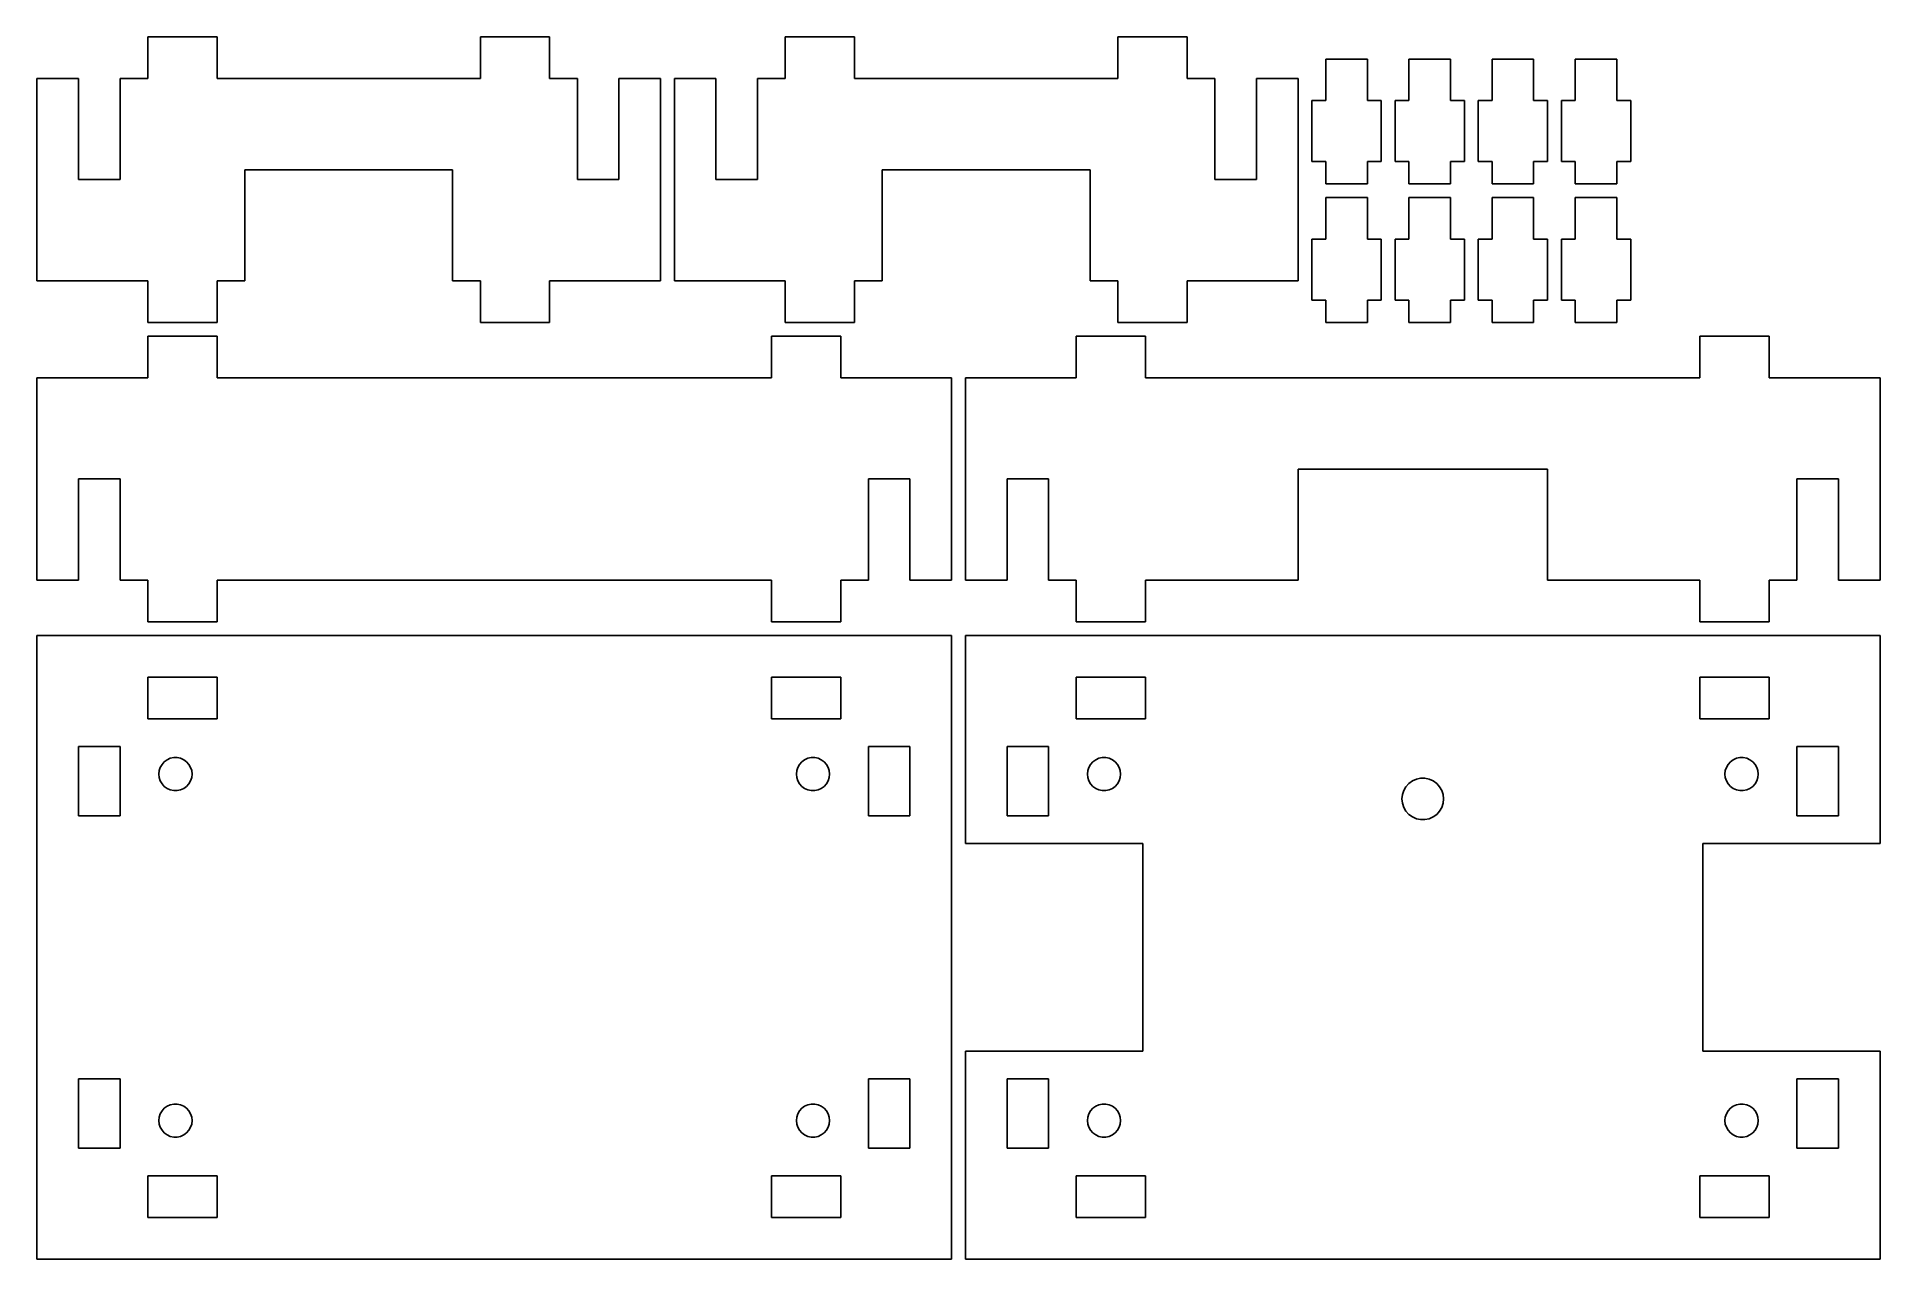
# Model space of a CAD drawing. Header units: metres. Extents: x 0 to 133, y 0 to 88.
import ezdxf

# ---------------------------------------------------------------- set-up
doc = ezdxf.new("R2010")
doc.units = ezdxf.units.M

msp = doc.modelspace()

# ---------------------------------------------------------------- linework, layer by layer
for p, q in [((13, 88.2), (8, 88.2)), ((8, 88.2), (8, 85.2)), ((13, 85.2), (13, 88.2)), ((37, 88.2), (32, 88.2)), ((32, 88.2), (32, 85.2)), ((37, 85.2), (37, 88.2)), ((59, 88.2), (54, 88.2)), ((54, 88.2), (54, 85.2)), ((59, 85.2), (59, 88.2)), ((83, 88.2), (78, 88.2)), ((78, 88.2), (78, 85.2)), ((83, 85.2), (83, 88.2)), ((96, 86.6), (93, 86.6)), ((93, 86.6), (93, 83.6)), ((96, 83.6), (96, 86.6)), ((102, 86.6), (99, 86.6)), ((99, 86.6), (99, 83.6)), ((102, 83.6), (102, 86.6)), ((108, 86.6), (105, 86.6)), ((105, 86.6), (105, 83.6)), ((108, 83.6), (108, 86.6)), ((114, 86.6), (111, 86.6)), ((111, 86.6), (111, 83.6)), ((114, 83.6), (114, 86.6)), ((3, 85.2), (0, 85.2)), ((0, 85.2), (0, 70.6)), ((3, 77.9), (3, 85.2)), ((8, 85.2), (6, 85.2)), ((6, 85.2), (6, 77.9)), ((32, 85.2), (13, 85.2)), ((39, 85.2), (37, 85.2)), ((39, 77.9), (39, 85.2)), ((45, 85.2), (42, 85.2)), ((42, 85.2), (42, 77.9)), ((45, 70.6), (45, 85.2)), ((49, 85.2), (46, 85.2)), ((46, 85.2), (46, 70.6)), ((49, 77.9), (49, 85.2)), ((54, 85.2), (52, 85.2)), ((52, 85.2), (52, 77.9)), ((78, 85.2), (59, 85.2)), ((85, 85.2), (83, 85.2)), ((85, 77.9), (85, 85.2)), ((91, 85.2), (88, 85.2)), ((88, 85.2), (88, 77.9)), ((91, 70.6), (91, 85.2)), ((93, 83.6), (92, 83.6)), ((92, 83.6), (92, 79.2)), ((97, 83.6), (96, 83.6)), ((97, 79.2), (97, 83.6)), ((99, 83.6), (98, 83.6)), ((98, 83.6), (98, 79.2)), ((103, 83.6), (102, 83.6)), ((103, 79.2), (103, 83.6)), ((105, 83.6), (104, 83.6)), ((104, 83.6), (104, 79.2)), ((109, 83.6), (108, 83.6)), ((109, 79.2), (109, 83.6)), ((111, 83.6), (110, 83.6)), ((110, 83.6), (110, 79.2)), ((115, 83.6), (114, 83.6)), ((115, 79.2), (115, 83.6)), ((15, 70.6), (15, 78.6)), ((15, 78.6), (30, 78.6)), ((30, 78.6), (30, 70.6)), ((61, 70.6), (61, 78.6)), ((61, 78.6), (76, 78.6)), ((76, 78.6), (76, 70.6)), ((92, 79.2), (93, 79.2)), ((93, 79.2), (93, 77.6)), ((96, 79.2), (97, 79.2)), ((96, 77.6), (96, 79.2)), ((98, 79.2), (99, 79.2)), ((99, 79.2), (99, 77.6)), ((102, 79.2), (103, 79.2)), ((102, 77.6), (102, 79.2)), ((104, 79.2), (105, 79.2)), ((105, 79.2), (105, 77.6)), ((108, 79.2), (109, 79.2)), ((108, 77.6), (108, 79.2)), ((110, 79.2), (111, 79.2)), ((111, 79.2), (111, 77.6)), ((114, 79.2), (115, 79.2)), ((114, 77.6), (114, 79.2)), ((6, 77.9), (3, 77.9)), ((42, 77.9), (39, 77.9)), ((52, 77.9), (49, 77.9)), ((88, 77.9), (85, 77.9)), ((93, 77.6), (96, 77.6)), ((99, 77.6), (102, 77.6)), ((105, 77.6), (108, 77.6)), ((111, 77.6), (114, 77.6)), ((96, 76.6), (93, 76.6)), ((93, 76.6), (93, 73.6)), ((96, 73.6), (96, 76.6)), ((102, 76.6), (99, 76.6)), ((99, 76.6), (99, 73.6)), ((102, 73.6), (102, 76.6)), ((108, 76.6), (105, 76.6)), ((105, 76.6), (105, 73.6)), ((108, 73.6), (108, 76.6)), ((114, 76.6), (111, 76.6)), ((111, 76.6), (111, 73.6)), ((114, 73.6), (114, 76.6)), ((93, 73.6), (92, 73.6)), ((92, 73.6), (92, 69.2)), ((97, 73.6), (96, 73.6)), ((97, 69.2), (97, 73.6)), ((99, 73.6), (98, 73.6)), ((98, 73.6), (98, 69.2)), ((103, 73.6), (102, 73.6)), ((103, 69.2), (103, 73.6)), ((105, 73.6), (104, 73.6)), ((104, 73.6), (104, 69.2)), ((109, 73.6), (108, 73.6)), ((109, 69.2), (109, 73.6)), ((111, 73.6), (110, 73.6)), ((110, 73.6), (110, 69.2)), ((115, 73.6), (114, 73.6)), ((115, 69.2), (115, 73.6)), ((0, 70.6), (8, 70.6)), ((8, 70.6), (8, 67.6)), ((13, 70.6), (15, 70.6)), ((13, 67.6), (13, 70.6)), ((30, 70.6), (32, 70.6)), ((32, 70.6), (32, 67.6)), ((37, 67.6), (37, 70.6)), ((37, 70.6), (45, 70.6)), ((46, 70.6), (54, 70.6)), ((54, 70.6), (54, 67.6)), ((59, 70.6), (61, 70.6)), ((59, 67.6), (59, 70.6)), ((76, 70.6), (78, 70.6)), ((78, 70.6), (78, 67.6)), ((83, 67.6), (83, 70.6)), ((83, 70.6), (91, 70.6)), ((92, 69.2), (93, 69.2)), ((93, 69.2), (93, 67.6)), ((96, 69.2), (97, 69.2)), ((96, 67.6), (96, 69.2)), ((98, 69.2), (99, 69.2)), ((99, 69.2), (99, 67.6)), ((102, 69.2), (103, 69.2)), ((102, 67.6), (102, 69.2)), ((104, 69.2), (105, 69.2)), ((105, 69.2), (105, 67.6)), ((108, 69.2), (109, 69.2)), ((108, 67.6), (108, 69.2)), ((110, 69.2), (111, 69.2)), ((111, 69.2), (111, 67.6)), ((114, 69.2), (115, 69.2)), ((114, 67.6), (114, 69.2)), ((8, 67.6), (13, 67.6)), ((13, 66.6), (8, 66.6)), ((8, 66.6), (8, 63.6)), ((13, 63.6), (13, 66.6)), ((32, 67.6), (37, 67.6)), ((58, 66.6), (53, 66.6)), ((53, 66.6), (53, 63.6)), ((54, 67.6), (59, 67.6)), ((58, 63.6), (58, 66.6)), ((80, 66.6), (75, 66.6)), ((75, 66.6), (75, 63.6)), ((78, 67.6), (83, 67.6)), ((80, 63.6), (80, 66.6)), ((93, 67.6), (96, 67.6)), ((99, 67.6), (102, 67.6)), ((105, 67.6), (108, 67.6)), ((111, 67.6), (114, 67.6)), ((125, 66.6), (120, 66.6)), ((120, 66.6), (120, 63.6)), ((125, 63.6), (125, 66.6)), ((8, 63.6), (0, 63.6)), ((0, 63.6), (0, 49)), ((53, 63.6), (13, 63.6)), ((66, 63.6), (58, 63.6)), ((66, 49), (66, 63.6)), ((75, 63.6), (67, 63.6)), ((67, 63.6), (67, 49)), ((120, 63.6), (80, 63.6)), ((133, 63.6), (125, 63.6)), ((133, 49), (133, 63.6)), ((3, 49), (3, 56.3)), ((3, 56.3), (6, 56.3)), ((6, 56.3), (6, 49)), ((60, 49), (60, 56.3)), ((60, 56.3), (63, 56.3)), ((63, 56.3), (63, 49)), ((70, 49), (70, 56.3)), ((70, 56.3), (73, 56.3)), ((73, 56.3), (73, 49)), ((91, 49), (91, 57)), ((91, 57), (109, 57)), ((109, 57), (109, 49)), ((127, 49), (127, 56.3)), ((127, 56.3), (130, 56.3)), ((130, 56.3), (130, 49)), ((0, 49), (3, 49)), ((6, 49), (8, 49)), ((8, 49), (8, 46)), ((13, 49), (53, 49)), ((13, 46), (13, 49)), ((53, 49), (53, 46)), ((58, 46), (58, 49)), ((58, 49), (60, 49)), ((63, 49), (66, 49)), ((67, 49), (70, 49)), ((73, 49), (75, 49)), ((75, 49), (75, 46)), ((80, 49), (91, 49)), ((80, 46), (80, 49)), ((109, 49), (120, 49)), ((120, 49), (120, 46)), ((125, 46), (125, 49)), ((125, 49), (127, 49)), ((130, 49), (133, 49)), ((8, 46), (13, 46)), ((53, 46), (58, 46)), ((75, 46), (80, 46)), ((120, 46), (125, 46)), ((66, 45), (0, 45)), ((0, 45), (0, 0)), ((66, 0), (66, 45)), ((133, 45), (67, 45)), ((67, 45), (67, 30)), ((133, 30), (133, 45)), ((8, 39), (8, 42)), ((8, 42), (13, 42)), ((13, 42), (13, 39)), ((53, 39), (53, 42)), ((53, 42), (58, 42)), ((58, 42), (58, 39)), ((75, 39), (75, 42)), ((75, 42), (80, 42)), ((80, 42), (80, 39)), ((120, 39), (120, 42)), ((120, 42), (125, 42)), ((125, 42), (125, 39)), ((13, 39), (8, 39)), ((58, 39), (53, 39)), ((80, 39), (75, 39)), ((125, 39), (120, 39)), ((3, 32), (3, 37)), ((3, 37), (6, 37)), ((6, 37), (6, 32)), ((9.19704, 35.8918), (9.39999, 36.0392)), ((9.39999, 36.0392), (9.62917, 36.1413)), ((9.62917, 36.1413), (9.87456, 36.1934)), ((9.87456, 36.1934), (10.1254, 36.1934)), ((10.1254, 36.1934), (10.3708, 36.1413)), ((10.3708, 36.1413), (10.6, 36.0392)), ((10.6, 36.0392), (10.8029, 35.8918)), ((55.197, 35.8918), (55.4, 36.0392)), ((55.4, 36.0392), (55.6292, 36.1413)), ((55.6292, 36.1413), (55.8746, 36.1934)), ((55.8746, 36.1934), (56.1254, 36.1934)), ((56.1254, 36.1934), (56.3708, 36.1413)), ((56.3708, 36.1413), (56.6, 36.0392)), ((56.6, 36.0392), (56.8029, 35.8918)), ((60, 32), (60, 37)), ((60, 37), (63, 37)), ((63, 37), (63, 32)), ((70, 32), (70, 37)), ((70, 37), (73, 37)), ((73, 37), (73, 32)), ((76.197, 35.8918), (76.4, 36.0392)), ((76.4, 36.0392), (76.6292, 36.1413)), ((76.6292, 36.1413), (76.8746, 36.1934)), ((76.8746, 36.1934), (77.1254, 36.1934)), ((77.1254, 36.1934), (77.3708, 36.1413)), ((77.3708, 36.1413), (77.6, 36.0392)), ((77.6, 36.0392), (77.8029, 35.8918)), ((122.197, 35.8918), (122.4, 36.0392)), ((122.4, 36.0392), (122.629, 36.1413)), ((122.629, 36.1413), (122.875, 36.1934)), ((122.875, 36.1934), (123.125, 36.1934)), ((123.125, 36.1934), (123.371, 36.1413)), ((123.371, 36.1413), (123.6, 36.0392)), ((123.6, 36.0392), (123.803, 35.8918)), ((127, 32), (127, 37)), ((127, 37), (130, 37)), ((130, 37), (130, 32)), ((8.79999, 35), (8.82622, 35.2495)), ((8.82622, 34.7505), (8.79999, 35)), ((8.82622, 35.2495), (8.90373, 35.4881)), ((8.90373, 34.5119), (8.82622, 34.7505)), ((8.90373, 35.4881), (9.02917, 35.7053)), ((9.02917, 35.7053), (9.19704, 35.8918)), ((10.8029, 35.8918), (10.9708, 35.7053)), ((10.9708, 35.7053), (11.0963, 35.4881)), ((11.0963, 35.4881), (11.1738, 35.2495)), ((11.1738, 34.7505), (11.0963, 34.5119)), ((11.1738, 35.2495), (11.2, 35)), ((11.2, 35), (11.1738, 34.7505)), ((54.8, 35), (54.8262, 35.2495)), ((54.8262, 34.7505), (54.8, 35)), ((54.8262, 35.2495), (54.9037, 35.4881)), ((54.9037, 34.5119), (54.8262, 34.7505)), ((54.9037, 35.4881), (55.0292, 35.7053)), ((55.0292, 35.7053), (55.197, 35.8918)), ((56.8029, 35.8918), (56.9708, 35.7053)), ((56.9708, 35.7053), (57.0963, 35.4881)), ((57.0963, 35.4881), (57.1738, 35.2495)), ((57.1738, 34.7505), (57.0963, 34.5119)), ((57.1738, 35.2495), (57.2, 35)), ((57.2, 35), (57.1738, 34.7505)), ((75.8, 35), (75.8262, 35.2495)), ((75.8262, 34.7505), (75.8, 35)), ((75.8262, 35.2495), (75.9037, 35.4881)), ((75.9037, 34.5119), (75.8262, 34.7505)), ((75.9037, 35.4881), (76.0292, 35.7053)), ((76.0292, 35.7053), (76.197, 35.8918)), ((77.8029, 35.8918), (77.9708, 35.7053)), ((77.9708, 35.7053), (78.0963, 35.4881)), ((78.0963, 35.4881), (78.1738, 35.2495)), ((78.1738, 34.7505), (78.0963, 34.5119)), ((78.1738, 35.2495), (78.2, 35)), ((78.2, 35), (78.1738, 34.7505)), ((99.25, 34.509), (99.5365, 34.6366)), ((99.5365, 34.6366), (99.8432, 34.7018)), ((99.8432, 34.7018), (100.157, 34.7018)), ((100.157, 34.7018), (100.464, 34.6366)), ((100.464, 34.6366), (100.75, 34.509)), ((121.8, 35), (121.826, 35.2495)), ((121.826, 34.7505), (121.8, 35)), ((121.826, 35.2495), (121.904, 35.4881)), ((121.904, 34.5119), (121.826, 34.7505)), ((121.904, 35.4881), (122.029, 35.7053)), ((122.029, 35.7053), (122.197, 35.8918)), ((123.803, 35.8918), (123.971, 35.7053)), ((123.971, 35.7053), (124.096, 35.4881)), ((124.096, 35.4881), (124.174, 35.2495)), ((124.174, 34.7505), (124.096, 34.5119)), ((124.174, 35.2495), (124.2, 35)), ((124.2, 35), (124.174, 34.7505)), ((9.02917, 34.2946), (8.90373, 34.5119)), ((9.19704, 34.1082), (9.02917, 34.2946)), ((9.39999, 33.9608), (9.19704, 34.1082)), ((9.62917, 33.8587), (9.39999, 33.9608)), ((9.87456, 33.8066), (9.62917, 33.8587)), ((10.1254, 33.8066), (9.87456, 33.8066)), ((10.3708, 33.8587), (10.1254, 33.8066)), ((10.6, 33.9608), (10.3708, 33.8587)), ((10.8029, 34.1082), (10.6, 33.9608)), ((10.9708, 34.2946), (10.8029, 34.1082)), ((11.0963, 34.5119), (10.9708, 34.2946)), ((55.0292, 34.2946), (54.9037, 34.5119)), ((55.197, 34.1082), (55.0292, 34.2946)), ((55.4, 33.9608), (55.197, 34.1082)), ((55.6292, 33.8587), (55.4, 33.9608)), ((55.8746, 33.8066), (55.6292, 33.8587)), ((56.1254, 33.8066), (55.8746, 33.8066)), ((56.3708, 33.8587), (56.1254, 33.8066)), ((56.6, 33.9608), (56.3708, 33.8587)), ((56.8029, 34.1082), (56.6, 33.9608)), ((56.9708, 34.2946), (56.8029, 34.1082)), ((57.0963, 34.5119), (56.9708, 34.2946)), ((76.0292, 34.2946), (75.9037, 34.5119)), ((76.197, 34.1082), (76.0292, 34.2946)), ((76.4, 33.9608), (76.197, 34.1082)), ((76.6292, 33.8587), (76.4, 33.9608)), ((76.8746, 33.8066), (76.6292, 33.8587)), ((77.1254, 33.8066), (76.8746, 33.8066)), ((77.3708, 33.8587), (77.1254, 33.8066)), ((77.6, 33.9608), (77.3708, 33.8587)), ((77.8029, 34.1082), (77.6, 33.9608)), ((77.9708, 34.2946), (77.8029, 34.1082)), ((78.0963, 34.5119), (77.9708, 34.2946)), ((98.5, 33.21), (98.5328, 33.5219)), ((98.5328, 33.5219), (98.6297, 33.8201)), ((98.6297, 33.8201), (98.7865, 34.0917)), ((98.7865, 34.0917), (98.9963, 34.3247)), ((98.9963, 34.3247), (99.25, 34.509)), ((100.75, 34.509), (101.004, 34.3247)), ((101.004, 34.3247), (101.214, 34.0917)), ((101.214, 34.0917), (101.37, 33.8201)), ((101.37, 33.8201), (101.467, 33.5219)), ((101.467, 33.5219), (101.5, 33.21)), ((122.029, 34.2946), (121.904, 34.5119)), ((122.197, 34.1082), (122.029, 34.2946)), ((122.4, 33.9608), (122.197, 34.1082)), ((122.629, 33.8587), (122.4, 33.9608)), ((122.875, 33.8066), (122.629, 33.8587)), ((123.125, 33.8066), (122.875, 33.8066)), ((123.371, 33.8587), (123.125, 33.8066)), ((123.6, 33.9608), (123.371, 33.8587)), ((123.803, 34.1082), (123.6, 33.9608)), ((123.971, 34.2946), (123.803, 34.1082)), ((124.096, 34.5119), (123.971, 34.2946)), ((6, 32), (3, 32)), ((63, 32), (60, 32)), ((73, 32), (70, 32)), ((98.5328, 32.8981), (98.5, 33.21)), ((98.6297, 32.5999), (98.5328, 32.8981)), ((98.7865, 32.3283), (98.6297, 32.5999)), ((98.9963, 32.0953), (98.7865, 32.3283)), ((99.25, 31.9109), (98.9963, 32.0953)), ((101.004, 32.0953), (100.75, 31.9109)), ((101.214, 32.3283), (101.004, 32.0953)), ((101.37, 32.5999), (101.214, 32.3283)), ((101.467, 32.8981), (101.37, 32.5999)), ((101.5, 33.21), (101.467, 32.8981)), ((130, 32), (127, 32)), ((99.5365, 31.7834), (99.25, 31.9109)), ((99.8432, 31.7182), (99.5365, 31.7834)), ((100.157, 31.7182), (99.8432, 31.7182)), ((100.464, 31.7834), (100.157, 31.7182)), ((100.75, 31.9109), (100.464, 31.7834)), ((67, 30), (79.8, 30)), ((79.8, 30), (79.8, 15)), ((120.2, 15), (120.2, 30)), ((120.2, 30), (133, 30)), ((79.8, 15), (67, 15)), ((67, 15), (67, 0)), ((133, 15), (120.2, 15)), ((133, 0), (133, 15)), ((3, 8), (3, 13)), ((3, 13), (6, 13)), ((6, 13), (6, 8)), ((60, 8), (60, 13)), ((60, 13), (63, 13)), ((63, 13), (63, 8)), ((70, 8), (70, 13)), ((70, 13), (73, 13)), ((73, 13), (73, 8)), ((127, 8), (127, 13)), ((127, 13), (130, 13)), ((130, 13), (130, 8)), ((8.90373, 10.4881), (9.02917, 10.7053)), ((9.02917, 10.7053), (9.19704, 10.8918)), ((9.19704, 10.8918), (9.39999, 11.0392)), ((9.39999, 11.0392), (9.62917, 11.1413)), ((9.62917, 11.1413), (9.87456, 11.1934)), ((9.87456, 11.1934), (10.1254, 11.1934)), ((10.1254, 11.1934), (10.3708, 11.1413)), ((10.3708, 11.1413), (10.6, 11.0392)), ((10.6, 11.0392), (10.8029, 10.8918)), ((10.8029, 10.8918), (10.9708, 10.7053)), ((10.9708, 10.7053), (11.0963, 10.4881)), ((54.9037, 10.4881), (55.0292, 10.7053)), ((55.0292, 10.7053), (55.197, 10.8918)), ((55.197, 10.8918), (55.4, 11.0392)), ((55.4, 11.0392), (55.6292, 11.1413)), ((55.6292, 11.1413), (55.8746, 11.1934)), ((55.8746, 11.1934), (56.1254, 11.1934)), ((56.1254, 11.1934), (56.3708, 11.1413)), ((56.3708, 11.1413), (56.6, 11.0392)), ((56.6, 11.0392), (56.8029, 10.8918)), ((56.8029, 10.8918), (56.9708, 10.7053)), ((56.9708, 10.7053), (57.0963, 10.4881)), ((75.9037, 10.4881), (76.0292, 10.7053)), ((76.0292, 10.7053), (76.197, 10.8918)), ((76.197, 10.8918), (76.4, 11.0392)), ((76.4, 11.0392), (76.6292, 11.1413)), ((76.6292, 11.1413), (76.8746, 11.1934)), ((76.8746, 11.1934), (77.1254, 11.1934)), ((77.1254, 11.1934), (77.3708, 11.1413)), ((77.3708, 11.1413), (77.6, 11.0392)), ((77.6, 11.0392), (77.8029, 10.8918)), ((77.8029, 10.8918), (77.9708, 10.7053)), ((77.9708, 10.7053), (78.0963, 10.4881)), ((121.904, 10.4881), (122.029, 10.7053)), ((122.029, 10.7053), (122.197, 10.8918)), ((122.197, 10.8918), (122.4, 11.0392)), ((122.4, 11.0392), (122.629, 11.1413)), ((122.629, 11.1413), (122.875, 11.1934)), ((122.875, 11.1934), (123.125, 11.1934)), ((123.125, 11.1934), (123.371, 11.1413)), ((123.371, 11.1413), (123.6, 11.0392)), ((123.6, 11.0392), (123.803, 10.8918)), ((123.803, 10.8918), (123.971, 10.7053)), ((123.971, 10.7053), (124.096, 10.4881)), ((8.79999, 10), (8.82622, 10.2495)), ((8.82622, 9.7505), (8.79999, 10)), ((8.82622, 10.2495), (8.90373, 10.4881)), ((8.90373, 9.5119), (8.82622, 9.7505)), ((9.02917, 9.29465), (8.90373, 9.5119)), ((11.0963, 9.5119), (10.9708, 9.29465)), ((11.0963, 10.4881), (11.1738, 10.2495)), ((11.1738, 9.7505), (11.0963, 9.5119)), ((11.1738, 10.2495), (11.2, 10)), ((11.2, 10), (11.1738, 9.7505)), ((54.8, 10), (54.8262, 10.2495)), ((54.8262, 9.7505), (54.8, 10)), ((54.8262, 10.2495), (54.9037, 10.4881)), ((54.9037, 9.5119), (54.8262, 9.7505)), ((55.0292, 9.29465), (54.9037, 9.5119)), ((57.0963, 9.5119), (56.9708, 9.29465)), ((57.0963, 10.4881), (57.1738, 10.2495)), ((57.1738, 9.7505), (57.0963, 9.5119)), ((57.1738, 10.2495), (57.2, 10)), ((57.2, 10), (57.1738, 9.7505)), ((75.8, 10), (75.8262, 10.2495)), ((75.8262, 9.7505), (75.8, 10)), ((75.8262, 10.2495), (75.9037, 10.4881)), ((75.9037, 9.5119), (75.8262, 9.7505)), ((76.0292, 9.29465), (75.9037, 9.5119)), ((78.0963, 9.5119), (77.9708, 9.29465)), ((78.0963, 10.4881), (78.1738, 10.2495)), ((78.1738, 9.7505), (78.0963, 9.5119)), ((78.1738, 10.2495), (78.2, 10)), ((78.2, 10), (78.1738, 9.7505)), ((121.8, 10), (121.826, 10.2495)), ((121.826, 9.7505), (121.8, 10)), ((121.826, 10.2495), (121.904, 10.4881)), ((121.904, 9.5119), (121.826, 9.7505)), ((122.029, 9.29465), (121.904, 9.5119)), ((124.096, 9.5119), (123.971, 9.29465)), ((124.096, 10.4881), (124.174, 10.2495)), ((124.174, 9.7505), (124.096, 9.5119)), ((124.174, 10.2495), (124.2, 10)), ((124.2, 10), (124.174, 9.7505)), ((6, 8), (3, 8)), ((9.19704, 9.10822), (9.02917, 9.29465)), ((9.39999, 8.96075), (9.19704, 9.10822)), ((9.62917, 8.85872), (9.39999, 8.96075)), ((9.87456, 8.80656), (9.62917, 8.85872)), ((10.1254, 8.80656), (9.87456, 8.80656)), ((10.3708, 8.85872), (10.1254, 8.80656)), ((10.6, 8.96075), (10.3708, 8.85872)), ((10.8029, 9.10822), (10.6, 8.96075)), ((10.9708, 9.29465), (10.8029, 9.10822)), ((55.197, 9.10822), (55.0292, 9.29465)), ((55.4, 8.96075), (55.197, 9.10822)), ((55.6292, 8.85872), (55.4, 8.96075)), ((55.8746, 8.80656), (55.6292, 8.85872)), ((56.1254, 8.80656), (55.8746, 8.80656)), ((56.3708, 8.85872), (56.1254, 8.80656)), ((56.6, 8.96075), (56.3708, 8.85872)), ((56.8029, 9.10822), (56.6, 8.96075)), ((56.9708, 9.29465), (56.8029, 9.10822)), ((63, 8), (60, 8)), ((73, 8), (70, 8)), ((76.197, 9.10822), (76.0292, 9.29465)), ((76.4, 8.96075), (76.197, 9.10822)), ((76.6292, 8.85872), (76.4, 8.96075)), ((76.8746, 8.80656), (76.6292, 8.85872)), ((77.1254, 8.80656), (76.8746, 8.80656)), ((77.3708, 8.85872), (77.1254, 8.80656)), ((77.6, 8.96075), (77.3708, 8.85872)), ((77.8029, 9.10822), (77.6, 8.96075)), ((77.9708, 9.29465), (77.8029, 9.10822)), ((122.197, 9.10822), (122.029, 9.29465)), ((122.4, 8.96075), (122.197, 9.10822)), ((122.629, 8.85872), (122.4, 8.96075)), ((122.875, 8.80656), (122.629, 8.85872)), ((123.125, 8.80656), (122.875, 8.80656)), ((123.371, 8.85872), (123.125, 8.80656)), ((123.6, 8.96075), (123.371, 8.85872)), ((123.803, 9.10822), (123.6, 8.96075)), ((123.971, 9.29465), (123.803, 9.10822)), ((130, 8), (127, 8)), ((8, 3), (8, 6)), ((8, 6), (13, 6)), ((13, 6), (13, 3)), ((53, 3), (53, 6)), ((53, 6), (58, 6)), ((58, 6), (58, 3)), ((75, 3), (75, 6)), ((75, 6), (80, 6)), ((80, 6), (80, 3)), ((120, 3), (120, 6)), ((120, 6), (125, 6)), ((125, 6), (125, 3)), ((13, 3), (8, 3)), ((58, 3), (53, 3)), ((80, 3), (75, 3)), ((125, 3), (120, 3)), ((0, 0), (66, 0)), ((67, 0), (133, 0))]:
    msp.add_line(p, q)

doc.saveas('drawing.dxf')
